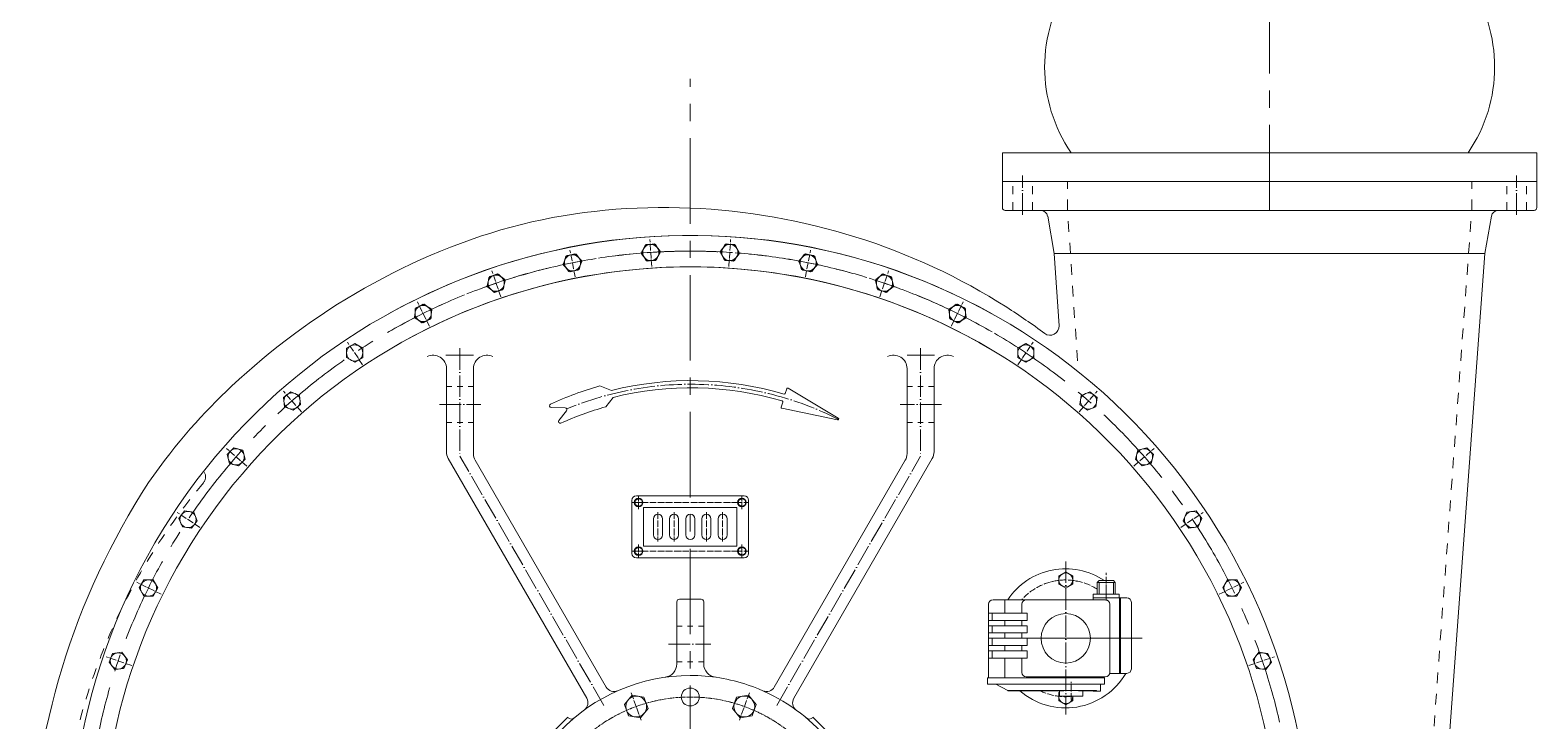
# Model space of a CAD drawing. Header units: inches. Extents: x 0 to 31702, y 0 to 24154.
# Drawn here: x 5545 to 7223, y 17942 to 18711 of the extents above; entities that cross this region are included whole.
import ezdxf

# ---------------------------------------------------------------- set-up
doc = ezdxf.new("R2010")
doc.units = ezdxf.units.IN
doc.header["$MEASUREMENT"] = 0
for name, pattern in [('ACAD_ISO04W100', [30, 24, -3, 0, -3]), ('CENTER', [50.8, 31.75, -6.35, 6.35, -6.35]), ('CHAIN', [0.7087, 0.4724, -0.0591, 0.1181, -0.0591]), ('EB_DASH', [6, 3, -3]), ('EB_DASHDOT', [39, 30, -3, 3, -3])]:
    doc.linetypes.add(name, pattern=pattern)
doc.layers.add('CAXA1', color=5, linetype='CENTER', lineweight=5)

msp = doc.modelspace()

# ---------------------------------------------------------------- linework, layer by layer
at = {"color": 7, "lineweight": 5}
for p, q in [((6627.62, 18574.71), (7222.62, 18574.71)), ((6627.62, 18542.71), (6627.62, 18574.71)), ((7222.62, 18542.71), (7222.62, 18574.71)), ((6627.62, 18542.71), (7222.62, 18542.71)), ((6627.62, 18513.71), (6627.62, 18542.71)), ((6630.62, 18542.71), (7219.62, 18542.71)), ((7222.62, 18513.71), (7222.62, 18542.71)), ((6630.62, 18510.71), (7219.62, 18510.71)), ((6685.3, 18462.71), (6678, 18504.1)), ((7164.66, 18462.71), (7171.96, 18504.1)), ((6230.94, 18472.77), (6225.75, 18463.77)), ((6225.84, 18462.42), (6229.81, 18472.02)), ((6240.12, 18473.37), (6229.81, 18472.02)), ((6230.94, 18472.77), (6241.34, 18472.77)), ((6240.12, 18473.37), (6246.44, 18465.13)), ((6246.53, 18463.77), (6241.34, 18472.77)), ((6313.72, 18463.77), (6318.91, 18472.77)), ((6320.13, 18473.37), (6313.8, 18465.13)), ((6329.3, 18472.77), (6318.91, 18472.77)), ((6320.13, 18473.37), (6330.43, 18472.02)), ((6329.3, 18472.77), (6334.5, 18463.77)), ((6334.41, 18462.42), (6330.43, 18472.02)), ((6142.6, 18460.54), (6138.62, 18450.93)), ((6138.89, 18449.6), (6141.58, 18459.64)), ((6151.62, 18462.33), (6141.58, 18459.64)), ((6142.6, 18460.54), (6152.9, 18461.89)), ((6151.62, 18462.33), (6158.96, 18454.98)), ((6159.23, 18453.65), (6152.9, 18461.89)), ((6155.25, 18444.05), (6159.23, 18453.65)), ((6158.96, 18454.98), (6156.27, 18444.94)), ((6225.75, 18463.77), (6230.94, 18454.77)), ((6232.16, 18454.17), (6225.84, 18462.42)), ((6230.94, 18454.77), (6241.34, 18454.77)), ((6242.47, 18455.53), (6232.16, 18454.17)), ((6241.34, 18454.77), (6246.53, 18463.77)), ((6246.44, 18465.13), (6242.47, 18455.53)), ((6318.91, 18454.77), (6313.72, 18463.77)), ((6313.8, 18465.13), (6317.78, 18455.53)), ((6317.78, 18455.53), (6328.08, 18454.17)), ((6329.3, 18454.77), (6318.91, 18454.77)), ((6328.08, 18454.17), (6334.41, 18462.42)), ((6334.5, 18463.77), (6329.3, 18454.77)), ((6401.02, 18453.65), (6407.35, 18461.89)), ((6405, 18444.05), (6401.02, 18453.65)), ((6408.63, 18462.33), (6401.28, 18454.98)), ((6401.28, 18454.98), (6403.97, 18444.94)), ((6417.65, 18460.54), (6407.35, 18461.89)), ((6408.63, 18462.33), (6418.67, 18459.64)), ((6417.65, 18460.54), (6421.63, 18450.93)), ((6421.36, 18449.6), (6418.67, 18459.64)), ((6690.62, 18382.22), (6685.3, 18462.71)), ((6685.3, 18462.71), (7164.66, 18462.71)), ((7115.58, 17791.4), (7164.66, 18462.71)), ((6056.61, 18436.87), (6053.92, 18426.83)), ((6054.35, 18425.55), (6055.71, 18435.85)), ((6065.31, 18439.83), (6055.71, 18435.85)), ((6056.61, 18436.87), (6066.65, 18439.56)), ((6065.31, 18439.83), (6073.56, 18433.5)), ((6073.99, 18432.21), (6066.65, 18439.56)), ((6138.62, 18450.93), (6144.95, 18442.69)), ((6146.24, 18442.25), (6138.89, 18449.6)), ((6144.95, 18442.69), (6155.25, 18444.05)), ((6156.27, 18444.94), (6146.24, 18442.25)), ((6403.97, 18444.94), (6414.01, 18442.25)), ((6415.3, 18442.69), (6405, 18444.05)), ((6414.01, 18442.25), (6421.36, 18449.6)), ((6421.63, 18450.93), (6415.3, 18442.69)), ((6486.25, 18432.21), (6493.6, 18439.56)), ((6494.94, 18439.83), (6486.69, 18433.5)), ((6503.64, 18436.87), (6493.6, 18439.56)), ((6494.94, 18439.83), (6504.54, 18435.85)), ((6503.64, 18436.87), (6506.33, 18426.83)), ((6505.89, 18425.55), (6504.54, 18435.85)), ((6053.92, 18426.83), (6061.27, 18419.49)), ((6062.6, 18419.22), (6054.35, 18425.55)), ((6061.27, 18419.49), (6071.3, 18422.18)), ((6072.2, 18423.2), (6062.6, 18419.22)), ((6071.3, 18422.18), (6073.99, 18432.21)), ((6073.56, 18433.5), (6072.2, 18423.2)), ((6488.94, 18422.18), (6486.25, 18432.21)), ((6486.69, 18433.5), (6488.05, 18423.2)), ((6488.05, 18423.2), (6497.65, 18419.22)), ((6498.98, 18419.49), (6488.94, 18422.18)), ((6497.65, 18419.22), (6505.89, 18425.55)), ((6506.33, 18426.83), (6498.98, 18419.49)), ((5974.44, 18402.19), (5973.08, 18391.88)), ((5982.69, 18406.25), (5973.69, 18401.06)), ((5974.44, 18402.19), (5984.04, 18406.16)), ((5982.69, 18406.25), (5991.69, 18401.06)), ((5992.29, 18399.84), (5984.04, 18406.16)), ((6567.96, 18399.84), (6576.21, 18406.16)), ((6577.56, 18406.25), (6568.56, 18401.06)), ((6585.81, 18402.19), (6576.21, 18406.16)), ((6577.56, 18406.25), (6586.56, 18401.06)), ((6585.81, 18402.19), (6587.16, 18391.88)), ((5973.08, 18391.88), (5981.33, 18385.56)), ((5973.69, 18390.66), (5973.69, 18401.06)), ((5982.69, 18385.47), (5973.69, 18390.66)), ((5981.33, 18385.56), (5990.93, 18389.53)), ((5991.69, 18390.66), (5982.69, 18385.47)), ((5990.93, 18389.53), (5992.29, 18399.84)), ((5991.69, 18401.06), (5991.69, 18390.66)), ((6569.32, 18389.53), (6567.96, 18399.84)), ((6568.56, 18401.06), (6568.56, 18390.66)), ((6568.56, 18390.66), (6577.56, 18385.47)), ((6578.92, 18385.56), (6569.32, 18389.53)), ((6577.56, 18385.47), (6586.56, 18390.66)), ((6587.16, 18391.88), (6578.92, 18385.56)), ((6586.56, 18390.66), (6586.56, 18401.06)), ((5897.5, 18357.07), (5906.5, 18362.27)), ((5897.5, 18357.07), (5897.5, 18346.68)), ((5915.5, 18357.07), (5906.5, 18362.27)), ((5915.5, 18346.68), (5915.5, 18357.07)), ((6644.75, 18357.07), (6653.75, 18362.27)), ((6644.75, 18346.68), (6644.75, 18357.07)), ((6662.75, 18357.07), (6653.75, 18362.27)), ((6662.75, 18357.07), (6662.75, 18346.68)), ((5897.5, 18346.68), (5906.5, 18341.48)), ((5906.5, 18341.48), (5915.5, 18346.68)), ((6008.07, 18349.43), (6038.76, 18349.43)), ((6552.17, 18349.43), (6521.49, 18349.43)), ((6653.75, 18341.48), (6644.75, 18346.68)), ((6662.75, 18346.68), (6653.75, 18341.48)), ((6008.74, 18241.78), (6008.74, 18334.43)), ((6038.74, 18239.82), (6038.74, 18334.43)), ((6521.5, 18239.82), (6521.5, 18334.43)), ((6551.5, 18241.78), (6551.5, 18334.43)), ((5827.11, 18302.3), (5835.36, 18308.63)), ((5827.11, 18302.3), (5828.47, 18292)), ((5844.96, 18304.65), (5835.36, 18308.63)), ((5846.32, 18294.35), (5844.96, 18304.65)), ((6179.49, 18315.09), (6192.43, 18310.2)), ((6186.01, 18291.91), (6194.16, 18302.38)), ((6387.54, 18312.04), (6385.93, 18306.81)), ((6444.84, 18279.2), (6389.01, 18312.6)), ((6713.93, 18294.35), (6715.29, 18304.65)), ((6715.29, 18304.65), (6724.89, 18308.63)), ((6733.14, 18302.3), (6724.89, 18308.63)), ((6733.14, 18302.3), (6731.78, 18292)), ((5828.47, 18292), (5838.07, 18288.02)), ((5838.07, 18288.02), (5846.32, 18294.35)), ((6125.37, 18291.11), (6140.91, 18290.71)), ((6133.76, 18276.81), (6142.41, 18287.45)), ((6383, 18297.25), (6381.28, 18291.65)), ((6443.95, 18277.41), (6382.03, 18290.38)), ((6722.18, 18288.02), (6713.93, 18294.35)), ((6731.78, 18292), (6722.18, 18288.02)), ((5764.47, 18238.81), (5771.82, 18246.16)), ((5764.47, 18238.81), (5767.16, 18228.77)), ((5781.86, 18243.47), (5771.82, 18246.16)), ((5784.55, 18233.43), (5781.86, 18243.47)), ((6164.9, 17967.28), (6010.75, 18234.28)), ((6395.34, 17967.28), (6549.49, 18234.28)), ((6775.7, 18233.43), (6778.39, 18243.47)), ((6778.39, 18243.47), (6788.43, 18246.16)), ((6795.77, 18238.81), (6788.43, 18246.16)), ((6795.77, 18238.81), (6793.08, 18228.77)), ((5767.16, 18228.77), (5777.2, 18226.09)), ((5777.2, 18226.09), (5784.55, 18233.43)), ((6186.56, 17979.78), (6040.75, 18232.32)), ((6373.69, 17979.78), (6519.49, 18232.32)), ((6783.05, 18226.09), (6775.7, 18233.43)), ((6793.08, 18228.77), (6783.05, 18226.09)), ((6215.12, 18128.72), (6215.12, 18187.72)), ((6215.12, 18128.72), (6215.12, 18187.72)), ((6220.12, 18192.72), (6340.12, 18192.72)), ((6220.12, 18192.72), (6340.12, 18192.72)), ((6345.12, 18128.72), (6345.12, 18187.72)), ((6345.12, 18128.72), (6345.12, 18187.72)), ((5710.66, 18167.69), (5716.98, 18175.94)), ((5710.66, 18167.69), (5714.63, 18158.09)), ((5727.29, 18174.58), (5716.98, 18175.94)), ((5731.26, 18164.98), (5727.29, 18174.58)), ((6228.12, 18136.72), (6228.12, 18179.72)), ((6228.12, 18179.72), (6332.12, 18179.72)), ((6239.12, 18149.22), (6239.12, 18167.22)), ((6249.12, 18149.22), (6249.12, 18167.22)), ((6257.12, 18149.22), (6257.12, 18167.22)), ((6267.12, 18149.22), (6267.12, 18167.22)), ((6275.12, 18149.22), (6275.12, 18167.22)), ((6285.12, 18149.22), (6285.12, 18167.22)), ((6293.12, 18149.22), (6293.12, 18167.22)), ((6303.12, 18149.22), (6303.12, 18167.22)), ((6311.12, 18149.22), (6311.12, 18167.22)), ((6321.12, 18149.22), (6321.12, 18167.22)), ((6332.12, 18136.72), (6332.12, 18179.72)), ((6828.98, 18164.98), (6832.96, 18174.58)), ((6832.96, 18174.58), (6843.26, 18175.94)), ((6849.59, 18167.69), (6843.26, 18175.94)), ((6849.59, 18167.69), (6845.61, 18158.09)), ((5714.63, 18158.09), (5724.94, 18156.73)), ((5724.94, 18156.73), (5731.26, 18164.98)), ((6835.31, 18156.73), (6828.98, 18164.98)), ((6845.61, 18158.09), (6835.31, 18156.73)), ((6228.12, 18136.72), (6332.12, 18136.72)), ((6220.12, 18123.72), (6340.12, 18123.72)), ((6220.12, 18123.72), (6340.12, 18123.72)), ((5666.58, 18090.15), (5671.78, 18099.15)), ((5666.58, 18090.15), (5671.78, 18081.15)), ((5682.17, 18099.15), (5671.78, 18099.15)), ((5687.37, 18090.15), (5682.17, 18099.15)), ((5682.17, 18081.15), (5687.37, 18090.15)), ((6728.65, 18077.06), (6728.65, 18083.06)), ((6757.65, 18083.06), (6728.65, 18083.06)), ((6733.15, 18096.37), (6735.15, 18098.37)), ((6733.15, 18083.06), (6733.15, 18096.37)), ((6753.15, 18096.37), (6733.15, 18096.37)), ((6751.15, 18098.37), (6735.15, 18098.37)), ((6753.15, 18096.37), (6751.15, 18098.37)), ((6753.15, 18083.06), (6753.15, 18096.37)), ((6757.65, 18079.06), (6757.65, 18083.06)), ((6872.88, 18090.15), (6878.07, 18099.15)), ((6878.07, 18081.15), (6872.88, 18090.15)), ((6878.07, 18099.15), (6888.47, 18099.15)), ((6893.66, 18090.15), (6888.47, 18099.15)), ((6893.66, 18090.15), (6888.47, 18081.15)), ((5671.78, 18081.15), (5682.17, 18081.15)), ((6265.12, 18074.71), (6265.12, 18005.61)), ((6280.12, 18077.71), (6268.12, 18077.71)), ((6280.12, 18077.71), (6292.12, 18077.71)), ((6295.12, 18074.71), (6295.12, 18005.61)), ((6612.15, 17990.06), (6612.15, 18072.06)), ((6617.15, 18077.06), (6655.08, 18077.06)), ((6617.15, 18077.06), (6742.15, 18077.06)), ((6630.15, 18062.06), (6630.15, 18077.06)), ((6649.15, 18062.06), (6649.15, 18072.06)), ((6766.15, 18079.06), (6728.65, 18079.06)), ((6747.15, 17996.06), (6747.15, 18072.06)), ((6758.15, 17995.06), (6758.15, 18079.06)), ((6759.15, 17995.06), (6759.15, 18079.06)), ((6759.15, 18074.39), (6759.15, 18076.94)), ((6771.15, 18000.06), (6771.15, 18074.06)), ((6888.47, 18081.15), (6878.07, 18081.15)), ((6655.15, 18062.06), (6612.15, 18062.06)), ((6655.15, 18054.06), (6612.15, 18054.06)), ((6616.15, 18054.06), (6616.15, 18062.06)), ((6630.15, 18048.06), (6630.15, 18054.06)), ((6649.15, 18048.06), (6649.15, 18054.06)), ((6655.15, 18054.06), (6655.15, 18062.06)), ((6655.15, 18048.06), (6612.15, 18048.06)), ((6655.15, 18040.06), (6612.15, 18040.06)), ((6655.15, 18034.06), (6612.15, 18034.06)), ((6616.15, 18040.06), (6616.15, 18048.06)), ((6616.15, 18026.06), (6616.15, 18034.06)), ((6630.15, 18034.06), (6630.15, 18040.06)), ((6649.15, 18034.06), (6649.15, 18040.06)), ((6655.15, 18040.06), (6655.15, 18048.06)), ((6655.15, 18040.06), (6655.15, 18042.45)), ((6655.15, 18026.06), (6655.15, 18034.06)), ((6655.15, 18027.68), (6655.15, 18034.06)), ((5633.01, 18007.52), (5636.99, 18017.13)), ((5647.29, 18018.48), (5636.99, 18017.13)), ((5653.62, 18010.24), (5647.29, 18018.48)), ((6655.15, 18026.06), (6612.15, 18026.06)), ((6655.15, 18020.06), (6612.15, 18020.06)), ((6616.15, 18012.06), (6616.15, 18020.06)), ((6630.15, 18020.06), (6630.15, 18026.06)), ((6649.15, 18020.06), (6649.15, 18026.06)), ((6655.15, 18012.06), (6655.15, 18020.06)), ((6906.63, 18010.24), (6912.96, 18018.48)), ((6912.96, 18018.48), (6923.26, 18017.13)), ((6927.24, 18007.52), (6923.26, 18017.13)), ((5633.01, 18007.52), (5639.34, 17999.28)), ((5639.34, 17999.28), (5649.64, 18000.64)), ((5649.64, 18000.64), (5653.62, 18010.24)), ((6655.15, 18012.06), (6612.15, 18012.06)), ((6630.15, 17990.06), (6630.15, 18012.06)), ((6649.15, 17996.06), (6649.15, 18012.06)), ((6759.15, 18000.74), (6759.15, 17998.19)), ((6910.61, 18000.64), (6906.63, 18010.24)), ((6920.91, 17999.28), (6910.61, 18000.64)), ((6927.24, 18007.52), (6920.91, 17999.28)), ((6741.15, 17990.06), (6611.15, 17990.06)), ((6611.15, 17983.06), (6611.15, 17990.06)), ((6741.15, 17983.06), (6611.15, 17983.06)), ((6620.15, 17983.06), (6633.6, 17975.82)), ((6742.15, 17991.06), (6654.15, 17991.06)), ((6735.43, 17990.06), (6732.88, 17990.06)), ((6736.65, 17975.06), (6736.65, 17983.06)), ((6739.65, 17990.06), (6739.65, 17991.06)), ((6741.15, 17983.06), (6741.15, 17990.06)), ((6766.15, 17995.06), (6747.05, 17995.06)), ((6732.35, 17976.06), (6633.15, 17976.06)), ((6695.86, 17975.76), (6633.84, 17975.76)), ((6691.15, 17969.76), (6691.15, 17975.76)), ((6717.15, 17969.76), (6691.15, 17969.76)), ((6696.16, 17976.06), (6695.86, 17975.76)), ((6712.15, 17976.06), (6712.45, 17975.76)), ((6732.35, 17975.76), (6712.45, 17975.76)), ((6717.15, 17969.76), (6717.15, 17975.76)), ((6728.65, 17975.06), (6728.65, 17975.76)), ((6736.65, 17975.06), (6728.65, 17975.06)), ((6732.35, 17975.76), (6732.35, 17976.06)), ((6143.65, 17946.16), (6126.68, 17929.18)), ((6144.15, 17945.66), (6143.65, 17946.16)), ((6416.1, 17945.66), (6416.6, 17946.16)), ((6416.6, 17946.16), (6433.57, 17929.18))]:
    msp.add_line(p, q, dxfattribs=at)
at = {"color": 7, "linetype": 'EB_DASH', "lineweight": 5, "ltscale": 3}
for p, q in [((6639.12, 18510.71), (6639.12, 18542.71)), ((6661.12, 18510.71), (6661.12, 18542.71)), ((7189.12, 18510.71), (7189.12, 18542.71)), ((7211.12, 18510.71), (7211.12, 18542.71))]:
    msp.add_line(p, q, dxfattribs=at)
at = {"color": 7, "linetype": 'ACAD_ISO04W100', "lineweight": 5}
for p, q in [((6650.12, 18505.73), (6650.12, 18549.47)), ((7200.12, 18505.73), (7200.12, 18549.47)), ((6023.74, 18357.03), (6023.74, 18236.78)), ((6536.5, 18357.03), (6536.5, 18236.78)), ((6001.07, 18294.43), (6046.78, 18294.43)), ((6559.66, 18294.43), (6513.72, 18294.43)), ((6183.92, 17959.35), (6023.74, 18236.78)), ((6376.33, 17959.35), (6536.5, 18236.78)), ((6698.15, 18119.8), (6698.15, 17949.25)), ((6613.54, 18034.06), (6783.13, 18034.06)), ((6778.47, 18034.06), (6664.78, 18034.06)), ((6255.95, 18027.71), (6303, 18027.71))]:
    msp.add_line(p, q, dxfattribs=at)
at = {"color": 7, "linetype": 'EB_DASH', "lineweight": 5, "ltscale": 4}
for p, q in [((6700.12, 18510.71), (6700.12, 18542.71)), ((7150.12, 18510.71), (7150.12, 18542.71)), ((6711.22, 18342.94), (6700.12, 18510.71)), ((7097.62, 17792.71), (7150.12, 18510.71))]:
    msp.add_line(p, q, dxfattribs=at)
at = {"color": 7, "linetype": 'ACAD_ISO04W100', "lineweight": 5, "ltscale": 0.3}
for p, q in [((6237.18, 18447.99), (6235.2, 18478.18)), ((6237.18, 18447.99), (6235.2, 18478.18)), ((6323.07, 18447.99), (6325.05, 18478.18)), ((6323.07, 18447.99), (6325.05, 18478.18)), ((6152.01, 18436.78), (6146.11, 18466.45)), ((6152.01, 18436.78), (6146.11, 18466.45)), ((6408.24, 18436.78), (6414.14, 18466.45)), ((6408.24, 18436.78), (6414.14, 18466.45)), ((6069.04, 18414.54), (6059.31, 18443.2)), ((6069.04, 18414.54), (6059.31, 18443.2)), ((6491.21, 18414.54), (6500.93, 18443.2)), ((6491.21, 18414.54), (6500.93, 18443.2)), ((5989.68, 18381.67), (5976.3, 18408.81)), ((5989.68, 18381.67), (5976.3, 18408.81)), ((6570.57, 18381.67), (6583.95, 18408.81)), ((6570.57, 18381.67), (6583.95, 18408.81)), ((5915.29, 18338.72), (5898.48, 18363.88)), ((6644.96, 18338.72), (6661.77, 18363.88)), ((5847.14, 18286.43), (5827.19, 18309.18)), ((6713.1, 18286.43), (6733.06, 18309.18)), ((5786.4, 18225.69), (5763.65, 18245.64)), ((6773.84, 18225.69), (6796.59, 18245.64)), ((6229.67, 18185.22), (6215.86, 18185.22)), ((6229.67, 18185.22), (6215.86, 18185.22)), ((6333.26, 18185.22), (6218.36, 18185.22)), ((6333.26, 18185.22), (6218.36, 18185.22)), ((6222.62, 18177.74), (6222.62, 18192.08)), ((6330.58, 18185.22), (6344.39, 18185.22)), ((6330.58, 18185.22), (6344.39, 18185.22)), ((6337.62, 18177.74), (6337.62, 18192.08)), ((5734.11, 18157.55), (5708.95, 18174.36)), ((6244.12, 18174.42), (6244.12, 18142)), ((6262.12, 18174.42), (6262.12, 18142)), ((6298.12, 18174.42), (6298.12, 18142)), ((6316.12, 18174.42), (6316.12, 18142)), ((6826.13, 18157.55), (6851.29, 18174.36)), ((6222.62, 18138.69), (6222.62, 18124.35)), ((6337.62, 18138.69), (6337.62, 18124.35)), ((6229.67, 18131.22), (6215.86, 18131.22)), ((6229.67, 18131.22), (6215.86, 18131.22)), ((6333.26, 18131.22), (6218.36, 18131.22)), ((6333.26, 18131.22), (6218.36, 18131.22)), ((6330.58, 18131.22), (6344.39, 18131.22)), ((6330.58, 18131.22), (6344.39, 18131.22)), ((6743.15, 18086.42), (6743.15, 18106.83)), ((5691.16, 18083.16), (5664.03, 18096.54)), ((6869.08, 18083.16), (6896.22, 18096.54)), ((5658.29, 18003.8), (5629.64, 18013.52)), ((6901.96, 18003.8), (6930.61, 18013.52)), ((6704.15, 17965.83), (6704.15, 17985.78)), ((6214.34, 17973.46), (6225.4, 17943.06)), ((6345.91, 17973.46), (6334.84, 17943.06))]:
    msp.add_line(p, q, dxfattribs=at)
at = {"color": 7, "linetype": 'EB_DASH', "lineweight": 5, "ltscale": 2}
for p, q in [((6008.74, 18314.43), (6038.74, 18314.43)), ((6551.5, 18314.43), (6521.5, 18314.43)), ((6008.74, 18274.43), (6038.74, 18274.43)), ((6551.5, 18274.43), (6521.5, 18274.43)), ((6265.12, 18047.71), (6295.12, 18047.71)), ((6265.12, 18007.71), (6295.12, 18007.71))]:
    msp.add_line(p, q, dxfattribs=at)
at = {"color": 7, "linetype": 'Continuous', "lineweight": 5}
for p, q in [((6735.15, 18083.06), (6735.15, 18096.37)), ((6751.15, 18083.06), (6751.15, 18096.37))]:
    msp.add_line(p, q, dxfattribs=at)
at = {"color": 7, "linetype": 'EB_DASHDOT', "lineweight": 5}
msp.add_line((6743.15, 18076.06), (6743.15, 18086.06), dxfattribs=at)
at = {"color": 7, "lineweight": 5}
for points in [[(6222.62, 18189.72), (6226.52, 18187.47), (6226.52, 18182.97), (6222.62, 18180.72), (6218.73, 18182.97), (6218.73, 18187.47)], [(6337.62, 18189.72), (6333.73, 18187.47), (6333.73, 18182.97), (6337.62, 18180.72), (6341.52, 18182.97), (6341.52, 18187.47)], [(6222.62, 18126.72), (6226.52, 18128.97), (6226.52, 18133.47), (6222.62, 18135.72), (6218.73, 18133.47), (6218.73, 18128.97)], [(6337.62, 18126.72), (6333.73, 18128.97), (6333.73, 18133.47), (6337.62, 18135.72), (6341.52, 18133.47), (6341.52, 18128.97)], [(6698.15, 18090.06), (6705.95, 18094.56), (6705.95, 18103.56), (6698.15, 18108.06), (6690.36, 18103.56), (6690.36, 18094.56)], [(6206.73, 17960.41), (6211.32, 17947.83), (6224.52, 17945.51), (6233.13, 17955.78), (6228.53, 17968.37), (6215.33, 17970.69)], [(6353.52, 17960.41), (6348.92, 17947.83), (6335.73, 17945.51), (6327.12, 17955.78), (6331.72, 17968.37), (6344.91, 17970.69)]]:
    msp.add_lwpolyline(points, close=True, dxfattribs=at)
msp.add_lwpolyline([(6705.95, 17969.76), (6705.95, 17964.56), (6698.15, 17960.06), (6690.36, 17964.56), (6690.36, 17973.56), (6691.15, 17974.02)], dxfattribs=at)
for centre, radius in [((6236.14, 18463.77), 9), ((6236.14, 18463.77), 9), ((6324.11, 18463.77), 9), ((6324.11, 18463.77), 9), ((6148.93, 18452.29), 9), ((6148.93, 18452.29), 9), ((6411.32, 18452.29), 9), ((6411.32, 18452.29), 9), ((6063.96, 18429.52), 9), ((6063.96, 18429.52), 9), ((6496.29, 18429.52), 9), ((6496.29, 18429.52), 9), ((5982.69, 18395.86), 9), ((5982.69, 18395.86), 9), ((6577.56, 18395.86), 9), ((6577.56, 18395.86), 9), ((5906.5, 18351.88), 9), ((6653.75, 18351.88), 9), ((5836.71, 18298.33), 9), ((6723.53, 18298.33), 9), ((5774.51, 18236.12), 9), ((6785.74, 18236.12), 9), ((6222.62, 18185.22), 4.82), ((6337.62, 18185.22), 4.82), ((5720.96, 18166.33), 9), ((6839.29, 18166.33), 9), ((6222.62, 18131.22), 4.82), ((6337.62, 18131.22), 4.82), ((6698.15, 18099.06), 7.79), ((5676.98, 18090.15), 9), ((6883.27, 18090.15), 9), ((6698.15, 18034.06), 27.5), ((5643.31, 18008.88), 9), ((6916.93, 18008.88), 9), ((6219.93, 17958.1), 11.6), ((6280.12, 17968.71), 10), ((6340.32, 17958.1), 11.6)]:
    msp.add_circle(centre, radius, dxfattribs=at)
for centre, radius, start, end in [((6843.85, 18670.21), 169.21, 145.63937, 214.36063), ((7006.4, 18670.21), 169.21, 325.63937, 34.36063), ((6630.62, 18513.71), 3, 180, 270), ((6670.12, 18502.71), 8, 10, 90), ((7179.84, 18502.71), 8, 90, 170), ((7219.62, 18513.71), 3, 270, 0), ((6280.12, 17792.71), 690, 60.85933, 233.03852), ((6280.12, 17792.71), 690, 306.96148, 119.14067), ((6280.12, 17792.71), 655, 59.13774, 231.29379), ((6280.12, 17792.71), 655, 308.70621, 120.86226), ((6680.65, 18381.56), 10, 233.1998, 3.78494), ((5993.74, 18334.43), 15, 0, 116.3025), ((6053.74, 18334.43), 15, 63.6975, 180), ((6506.5, 18334.43), 15, 0, 116.3025), ((6566.5, 18334.43), 15, 63.6975, 180), ((6281.09, 17953.55), 367.5, 73.62495, 103.96098), ((6281.09, 17953.55), 375.54, 105.69627, 114.6282), ((6281.09, 17953.55), 359.5, 73.64425, 103.99258), ((6384.98, 18307.1), 1, 253.62495, 342.93294), ((6388.49, 18311.74), 1, 59.10958, 162.93294), ((6125.43, 18293.11), 2, 114.6282, 268.51565), ((6281.09, 17953.55), 351.46, 105.69627, 114.35781), ((6140.86, 18288.71), 2, 320.89009, 88.51565), ((6382.24, 18291.35), 1, 162.93294, 258.17291), ((6382.04, 18297.54), 1, 342.93294, 73.64425), ((6135.31, 18275.55), 2, 140.89009, 294.35781), ((6444.39, 18278.3), 1, 243.30389, 63.30389), ((6023.74, 18241.78), 15, 180, 210), ((6053.74, 18239.82), 15, 180, 210), ((6506.5, 18239.82), 15, 330, 0), ((6536.5, 18241.78), 15, 330, 0), ((6361.26, 17762.63), 816.08, 146.96927, 210.4998), ((6220.12, 18187.72), 5, 90, 180), ((6220.12, 18187.72), 5, 90, 180), ((6340.12, 18187.72), 5, 0, 90), ((6340.12, 18187.72), 5, 0, 90), ((6244.12, 18167.22), 5, 0, 180), ((6262.12, 18167.22), 5, 0, 180), ((6280.12, 18167.22), 5, 90, 180), ((6280.12, 18167.22), 5, 0, 90), ((6298.12, 18167.22), 5, 0, 180), ((6316.12, 18167.22), 5, 0, 180), ((6244.12, 18149.22), 5, 180, 0), ((6262.12, 18149.22), 5, 180, 0), ((6280.12, 18149.22), 5, 180, 270), ((6280.12, 18149.22), 5, 270, 0), ((6298.12, 18149.22), 5, 180, 0), ((6316.12, 18149.22), 5, 180, 0), ((6220.12, 18128.72), 5, 180, 270), ((6220.12, 18128.72), 5, 180, 270), ((6340.12, 18128.72), 5, 270, 0), ((6340.12, 18128.72), 5, 270, 0), ((6697.98, 18034.06), 77.5, 56.07547, 146.30039), ((6268.12, 18074.71), 3, 90, 180), ((6292.12, 18074.71), 3, 0, 90), ((6617.15, 18072.06), 5, 90, 180), ((6654.15, 18072.06), 5, 90, 180), ((6742.15, 18072.06), 5, 0, 90), ((6766.15, 18074.06), 5, 0, 90), ((6250.12, 18005.61), 15, 278.02093, 0), ((6310.12, 18005.61), 15, 180, 261.97907), ((6766.15, 18000.06), 5, 270, 0), ((6280.12, 17792.71), 200, 90, 136.528), ((6280.12, 17792.71), 200, 71.15118, 90), ((6697.98, 18034.06), 77.5, 228.78636, 329.78635), ((6654.15, 17996.06), 5, 180, 270), ((6742.15, 17996.06), 5, 270, 0), ((6156.24, 17962.28), 10, 306.1501, 30), ((6195.22, 17984.78), 10, 210, 293.84882), ((6280.12, 17792.71), 200, 43.472, 71.15118), ((6365.03, 17984.78), 10, 246.15118, 330), ((6404, 17962.28), 10, 150, 233.8499), ((6698.15, 17969.06), 7.79, 153.90949, 5.15268), ((6147.69, 17949.19), 5, 225, 310.24318), ((6412.56, 17949.19), 5, 229.75682, 315)]:
    msp.add_arc(centre, radius, start, end, dxfattribs=at)
at = {"color": 7, "linetype": 'ACAD_ISO04W100', "lineweight": 5}
msp.add_arc((6281.09, 17953.55), 363.5, 63.14627, 112.39101, dxfattribs=at)
at = {"color": 7, "linetype": 'EB_DASH', "lineweight": 5, "ltscale": 4}
msp.add_arc((5730.56, 18213.83), 10, 319.95571, 93.78494, dxfattribs=at)
at = {"color": 7, "linetype": 'ACAD_ISO04W100', "lineweight": 5, "ltscale": 0.3}
for start, end in [(57.234, 138.58269), (243.75652, 278.41629)]:
    msp.add_arc((6697.98, 18034.06), 65, start, end, dxfattribs=at)
at = {"color": 7, "linetype": 'CHAIN', "lineweight": 5, "ltscale": 10}
msp.add_arc((6280.12, 17792.71), 176, 43.472, 136.528, dxfattribs=at)
at = {"color": 7, "linetype": 'Continuous', "lineweight": 5}
msp.add_arc((6633.84, 17976.26), 0.5, 241.69924, 270, dxfattribs=at)
at = {"color": 7, "lineweight": 5}
msp.add_open_spline([(5677.07, 18207.46), (5709.02, 18253.47), (5778.57, 18329.9), (5911.77, 18429.54), (6089.06, 18504.42), (6279.78, 18521.55), (6466.31, 18488.93), (6595.89, 18428.89), (6660.92, 18383.82), (6674.66, 18373.55)], degree=3, knots=[2975.5553311, 2975.5553311, 2975.5553311, 2975.5553311, 3113.9530173, 3307.9782866, 3499.9109438, 3689.7510283, 3877.4985806, 4063.1536427, 4114.5647382, 4114.5647382, 4114.5647382, 4114.5647382], dxfattribs=at)
at = {"color": 7, "linetype": 'EB_DASH', "lineweight": 5, "ltscale": 4}
msp.add_open_spline([(5859.04, 17194.24), (5825.81, 17219.76), (5748.02, 17290.9), (5650.87, 17429.01), (5586, 17606.36), (5569.5, 17792.37), (5601.49, 17974.19), (5665.63, 18112.21), (5719.18, 18184.75), (5738.22, 18207.4)], degree=3, knots=[2918.7209514, 2918.7209514, 2918.7209514, 2918.7209514, 3044.4198715, 3233.7371095, 3420.9618225, 3606.0940527, 3789.133844, 3970.0812414, 4058.8158557, 4058.8158557, 4058.8158557, 4058.8158557], dxfattribs=at)
at = {"color": 7, "linetype": 'Continuous', "lineweight": 5}
msp.add_point((6698.15, 18034.06), dxfattribs=at)
msp.add_point((6698.15, 18034.06), dxfattribs=at)
at = {"layer": 'CAXA1', "linetype": 'CENTER', "lineweight": 5, "ltscale": 3}
for p, q in [((6925.12, 18510.71), (6925.12, 21513.49)), ((6280.12, 16971.83), (6280.12, 18657.11))]:
    msp.add_line(p, q, dxfattribs=at)
for start, end in [(60.02467, 232.19273), (307.80727, 119.97533)]:
    msp.add_arc((6280.12, 17792.71), 672.5, start, end, dxfattribs=at)

doc.saveas('drawing.dxf')
